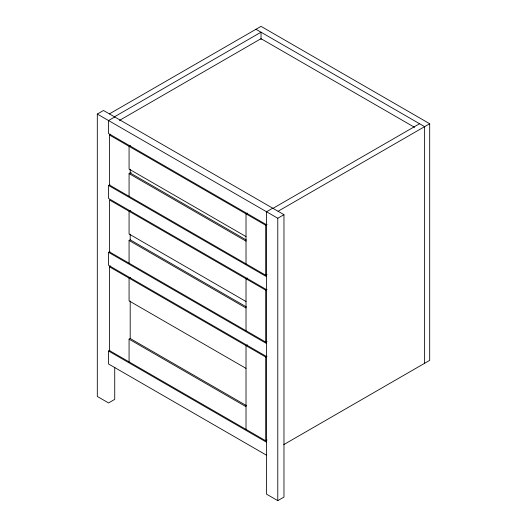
<?xml version="1.0" encoding="UTF-8"?>
<svg xmlns="http://www.w3.org/2000/svg" width="527" height="527" viewBox="0 0 527 527"><rect width="100%" height="100%" fill="white"/><g stroke="black" fill="none" stroke-linecap="round" stroke-linejoin="round"><path stroke-width="0.79" d="M114.734 367.266L114.734 399.374L108.555 402.944L97.311 396.456L97.311 114.056L103.49 110.486L283.967 214.68L283.967 497.08L277.782 500.65L266.537 494.161L266.537 211.755L272.722 208.185M109.399 113.891L261.023 26.35L429.689 123.726L429.689 360.363L283.757 444.617M114.458 116.816L261.023 32.193L261.023 39.584M114.734 116.974L108.555 120.545L108.555 133.529L266.537 224.739M119.438 120.433L261.023 38.682L414.597 127.35M267.064 274.422L265.694 275.219L109.399 184.977L109.399 134.991L110.769 134.201M130.446 145.557L129.075 146.354L129.075 169.075L246.017 236.59M266.537 289.659L108.555 198.448L108.555 185.464L109.926 184.674M129.075 196.34L129.075 173.62L131.137 172.428M130.446 210.477L129.075 211.274L129.075 233.995L246.017 301.51M266.537 356.529L108.555 265.318L108.555 252.334L109.926 251.544M129.075 263.21L129.075 240.483L130.446 239.693M267.064 439.966L265.694 440.763L109.399 350.527L109.399 266.781L110.769 265.983M130.446 277.347L129.075 278.137L129.075 300.864L246.017 368.38M247.387 213.073L246.017 213.87L246.017 263.856M272.999 208.349L419.571 123.726M278.058 211.268L429.689 123.726M109.399 134.991L265.694 225.227L267.064 224.436M97.311 114.056L277.782 218.25L283.967 214.68M266.537 455.209L108.555 363.992L108.555 351.015L109.926 350.218M129.075 361.884L129.075 339.164L130.446 338.367M247.387 277.992L246.017 278.79L246.017 330.725M267.064 341.292L265.694 342.082L109.399 251.847L109.399 199.911L265.694 290.146L267.064 289.356M247.387 344.862L246.017 345.653L246.017 429.4M109.399 266.781L265.694 357.016L267.064 356.219M255.964 29.268L424.63 126.651L424.63 363.281M246.425 240.075L130.195 172.968L130.195 169.18M129.075 173.62L246.017 241.135M108.555 185.464L266.537 276.675M246.425 306.938L130.195 239.838L130.195 234.159M129.075 240.483L246.017 307.999M108.555 252.334L266.537 343.545M246.425 405.619L130.195 338.512L130.195 301.029M129.075 339.164L246.017 406.679M108.555 351.015L266.537 442.225M277.782 218.25L277.782 500.65M265.694 225.227L265.694 275.219M265.694 290.146L265.694 342.082M265.694 357.016L265.694 440.763"/></g></svg>
